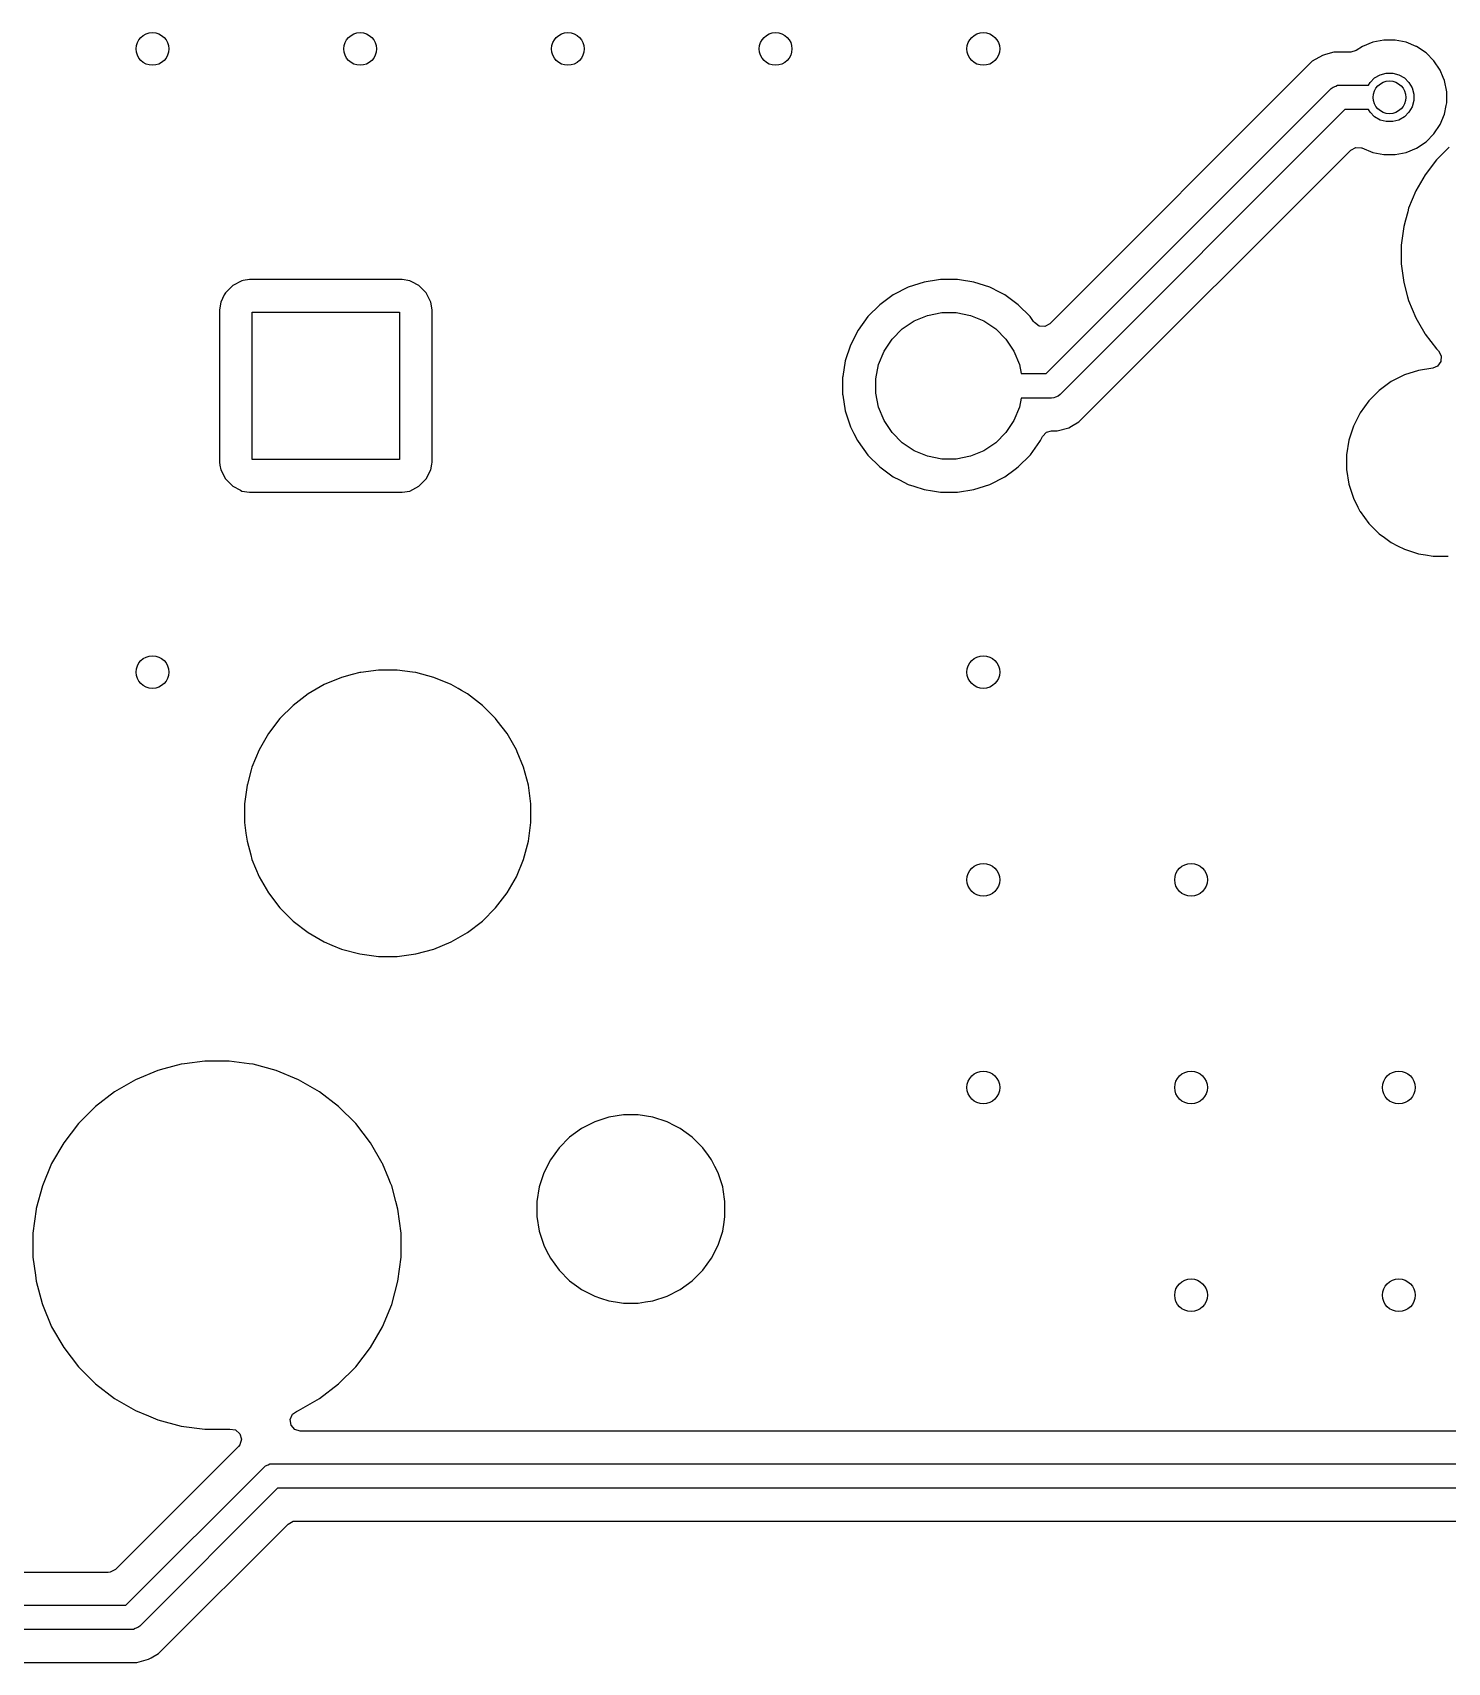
# Model space of a CAD drawing. Extents: x 2.6 to 14.2, y -9.4 to -3.8.
# Drawn here: x 12.126 to 12.807, y -7.107 to -6.323 of the extents above; entities that cross this region are included whole.
import ezdxf

# ---------------------------------------------------------------- set-up
doc = ezdxf.new("R2010")
doc.units = 0
doc.header["$MEASUREMENT"] = 0
doc.layers.add('BLACK', color=7, linetype='CONTINUOUS')

msp = doc.modelspace()

# ---------------------------------------------------------------- linework, layer by layer
at = {"layer": 'BLACK', "linetype": 'CONTINUOUS'}
for p, q in [((12.76279, -6.33134), (12.76016, -6.33216)), ((12.7657, -6.3294), (12.76279, -6.33134)), ((12.77072, -6.32732), (12.7657, -6.3294)), ((12.7657, -6.3294), (12.7657, -6.3294)), ((12.77604, -6.32626), (12.77072, -6.32732)), ((12.77072, -6.32732), (12.77072, -6.32732)), ((12.78148, -6.32626), (12.77604, -6.32626)), ((12.77604, -6.32626), (12.77604, -6.32626)), ((12.7868, -6.32732), (12.78148, -6.32626)), ((12.78148, -6.32626), (12.78148, -6.32626)), ((12.79155, -6.32929), (12.7868, -6.32732)), ((12.7868, -6.32732), (12.7868, -6.32732)), ((12.79182, -6.3294), (12.79155, -6.32929)), ((12.79155, -6.32929), (12.79155, -6.32929)), ((12.79634, -6.33242), (12.79182, -6.3294)), ((12.79182, -6.3294), (12.79182, -6.3294)), ((12.74158, -6.3365), (12.61523, -6.46284)), ((12.74652, -6.33364), (12.74158, -6.3365)), ((12.74158, -6.3365), (12.74158, -6.3365)), ((12.7479, -6.33327), (12.74652, -6.33364)), ((12.75203, -6.33217), (12.7479, -6.33327)), ((12.76007, -6.33217), (12.75203, -6.33217)), ((12.76016, -6.33216), (12.76007, -6.33217)), ((12.80018, -6.33626), (12.79634, -6.33242)), ((12.79634, -6.33242), (12.79634, -6.33242)), ((12.8032, -6.34077), (12.80018, -6.33626)), ((12.80018, -6.33626), (12.80018, -6.33626)), ((12.76865, -6.34793), (12.76939, -6.34665)), ((12.76939, -6.34665), (12.77157, -6.34447)), ((12.77157, -6.34447), (12.77424, -6.34293)), ((12.77424, -6.34293), (12.77722, -6.34213)), ((12.77722, -6.34213), (12.7803, -6.34213)), ((12.7803, -6.34213), (12.78328, -6.34293)), ((12.78328, -6.34293), (12.78595, -6.34447)), ((12.78595, -6.34447), (12.78813, -6.34665)), ((12.78813, -6.34665), (12.78967, -6.34932)), ((12.8032, -6.34078), (12.8032, -6.34077)), ((12.80462, -6.34421), (12.8032, -6.34078)), ((12.80528, -6.34579), (12.80462, -6.34421)), ((12.80634, -6.35112), (12.80528, -6.34579)), ((12.80528, -6.34579), (12.80528, -6.34579)), ((12.80528, -6.34579), (12.80528, -6.34579)), ((12.61353, -6.48684), (12.75071, -6.34966)), ((12.75071, -6.34966), (12.7516, -6.34893)), ((12.7516, -6.34893), (12.75285, -6.34841)), ((12.75285, -6.34841), (12.75373, -6.34805)), ((12.75373, -6.34805), (12.75489, -6.34793)), ((12.75489, -6.34793), (12.76865, -6.34793)), ((12.78967, -6.34932), (12.79047, -6.3523)), ((12.79047, -6.35538), (12.78967, -6.35836)), ((12.79047, -6.3523), (12.79047, -6.35538)), ((12.80634, -6.35655), (12.80634, -6.35112)), ((12.75733, -6.35974), (12.62015, -6.49692)), ((12.76865, -6.35974), (12.75733, -6.35974)), ((12.76939, -6.36103), (12.76865, -6.35974)), ((12.77157, -6.36321), (12.76939, -6.36103)), ((12.77424, -6.36475), (12.77157, -6.36321)), ((12.78595, -6.36321), (12.78328, -6.36475)), ((12.78813, -6.36103), (12.78595, -6.36321)), ((12.78967, -6.35836), (12.78813, -6.36103)), ((12.8032, -6.3669), (12.80528, -6.36188)), ((12.80528, -6.36188), (12.80609, -6.35783)), ((12.80609, -6.35783), (12.80634, -6.35655)), ((12.77722, -6.36555), (12.77424, -6.36475)), ((12.7803, -6.36555), (12.77722, -6.36555)), ((12.78328, -6.36475), (12.7803, -6.36555)), ((12.80018, -6.37142), (12.8032, -6.3669)), ((12.76014, -6.37924), (12.76255, -6.37792)), ((12.76255, -6.37792), (12.7653, -6.37811)), ((12.7653, -6.37811), (12.76547, -6.37819)), ((12.76547, -6.37819), (12.76547, -6.37819)), ((12.76547, -6.37819), (12.77072, -6.38036)), ((12.7868, -6.38036), (12.79182, -6.37828)), ((12.79182, -6.37828), (12.79634, -6.37526)), ((12.79634, -6.37526), (12.80018, -6.37142)), ((12.8075, -6.37785), (12.80144, -6.38391)), ((12.62928, -6.51009), (12.76014, -6.37924)), ((12.77072, -6.38036), (12.77072, -6.38036)), ((12.77072, -6.38036), (12.77072, -6.38036)), ((12.77072, -6.38036), (12.77072, -6.38036)), ((12.77072, -6.38036), (12.77604, -6.38142)), ((12.77604, -6.38142), (12.77604, -6.38142)), ((12.77604, -6.38142), (12.78148, -6.38142)), ((12.78148, -6.38142), (12.78506, -6.3807)), ((12.78506, -6.3807), (12.7868, -6.38036)), ((12.80144, -6.38391), (12.79594, -6.39108)), ((12.80144, -6.38391), (12.80144, -6.38391)), ((12.79594, -6.39108), (12.79142, -6.39891)), ((12.79142, -6.39891), (12.78797, -6.40725)), ((12.79142, -6.39891), (12.79142, -6.39891)), ((12.78751, -6.40897), (12.78642, -6.41301)), ((12.78797, -6.40725), (12.78751, -6.40897)), ((12.78563, -6.41598), (12.78445, -6.42494)), ((12.78642, -6.41301), (12.78563, -6.41598)), ((12.78563, -6.41598), (12.78563, -6.41598)), ((12.78445, -6.42494), (12.78445, -6.43397)), ((12.78445, -6.43397), (12.7852, -6.43968)), ((12.23002, -6.44155), (12.22684, -6.44205)), ((12.30337, -6.44155), (12.23002, -6.44155)), ((12.30706, -6.44213), (12.30337, -6.44155)), ((12.56171, -6.4417), (12.55471, -6.44281)), ((12.56267, -6.44155), (12.56171, -6.4417)), ((12.57073, -6.44155), (12.56267, -6.44155)), ((12.57171, -6.4417), (12.57073, -6.44155)), ((12.57869, -6.44281), (12.57171, -6.4417)), ((12.7852, -6.43968), (12.78563, -6.44293)), ((12.21783, -6.44896), (12.21608, -6.45238)), ((12.21835, -6.44793), (12.21783, -6.44896)), ((12.22188, -6.4444), (12.21835, -6.44793)), ((12.21835, -6.44793), (12.21835, -6.44793)), ((12.21835, -6.44793), (12.21835, -6.44793)), ((12.22633, -6.44213), (12.22188, -6.4444)), ((12.22188, -6.4444), (12.22188, -6.4444)), ((12.22188, -6.4444), (12.22188, -6.4444)), ((12.22684, -6.44205), (12.22633, -6.44213)), ((12.30803, -6.44262), (12.30706, -6.44213)), ((12.31151, -6.4444), (12.30803, -6.44262)), ((12.31505, -6.44793), (12.31151, -6.4444)), ((12.31151, -6.4444), (12.31151, -6.4444)), ((12.31151, -6.4444), (12.31151, -6.4444)), ((12.31731, -6.45238), (12.31505, -6.44793)), ((12.31505, -6.44793), (12.31505, -6.44793)), ((12.31505, -6.44793), (12.31505, -6.44793)), ((12.53986, -6.44896), (12.53334, -6.45369)), ((12.54704, -6.4453), (12.53986, -6.44896)), ((12.55471, -6.44281), (12.54704, -6.4453)), ((12.58635, -6.4453), (12.57869, -6.44281)), ((12.59129, -6.44781), (12.58635, -6.4453)), ((12.59353, -6.44896), (12.59129, -6.44781)), ((12.60005, -6.45369), (12.59353, -6.44896)), ((12.59353, -6.44896), (12.59353, -6.44896)), ((12.59353, -6.44896), (12.59353, -6.44896)), ((12.78563, -6.44293), (12.78747, -6.44982)), ((12.21608, -6.45238), (12.2155, -6.45607)), ((12.2155, -6.45607), (12.2155, -6.52942)), ((12.23126, -6.52818), (12.23126, -6.45731)), ((12.23126, -6.45731), (12.30213, -6.45731)), ((12.30213, -6.45731), (12.30213, -6.52818)), ((12.3179, -6.45607), (12.31731, -6.45238)), ((12.3179, -6.48872), (12.3179, -6.45607)), ((12.53334, -6.45369), (12.52764, -6.45939)), ((12.55641, -6.45884), (12.56322, -6.45749)), ((12.56322, -6.45749), (12.57017, -6.45749)), ((12.57017, -6.45749), (12.57698, -6.45884)), ((12.60575, -6.45939), (12.60005, -6.45369)), ((12.60005, -6.45369), (12.60005, -6.45369)), ((12.78747, -6.44982), (12.78797, -6.45165)), ((12.78797, -6.45165), (12.79142, -6.46)), ((12.52764, -6.45939), (12.52291, -6.46591)), ((12.53931, -6.47027), (12.54422, -6.46536)), ((12.54422, -6.46536), (12.54999, -6.4615)), ((12.54999, -6.4615), (12.55641, -6.45884)), ((12.57698, -6.45884), (12.5834, -6.4615)), ((12.5834, -6.4615), (12.58918, -6.46536)), ((12.58918, -6.46536), (12.59409, -6.47027)), ((12.60743, -6.46171), (12.60575, -6.45939)), ((12.60783, -6.46226), (12.60743, -6.46171)), ((12.60787, -6.46231), (12.60783, -6.46226)), ((12.61008, -6.46396), (12.60787, -6.46231)), ((12.61282, -6.46416), (12.61008, -6.46396)), ((12.61523, -6.46284), (12.61282, -6.46416)), ((12.79142, -6.46), (12.79142, -6.46)), ((12.79142, -6.46), (12.79276, -6.46231)), ((12.79276, -6.46231), (12.79577, -6.46752)), ((12.51925, -6.47309), (12.51676, -6.48076)), ((12.52291, -6.46591), (12.51925, -6.47309)), ((12.53545, -6.47605), (12.53931, -6.47027)), ((12.59409, -6.47027), (12.59795, -6.47605)), ((12.79577, -6.46752), (12.79594, -6.46782)), ((12.79594, -6.46782), (12.80144, -6.47499)), ((12.51676, -6.48076), (12.51557, -6.48823)), ((12.53279, -6.48246), (12.53545, -6.47605)), ((12.59795, -6.47605), (12.6006, -6.48246)), ((12.80144, -6.47499), (12.80144, -6.47499)), ((12.80144, -6.47499), (12.80235, -6.47591)), ((12.80348, -6.48106), (12.80183, -6.48327)), ((12.80235, -6.47591), (12.80367, -6.47832)), ((12.80367, -6.47832), (12.80348, -6.48106)), ((12.3179, -6.52942), (12.3179, -6.48872)), ((12.51557, -6.48823), (12.5155, -6.48872)), ((12.5155, -6.48872), (12.5155, -6.49678)), ((12.53143, -6.48928), (12.53279, -6.48246)), ((12.6006, -6.48246), (12.60148, -6.48684)), ((12.60148, -6.48684), (12.61353, -6.48684)), ((12.78598, -6.48748), (12.77963, -6.49071)), ((12.79276, -6.48527), (12.78598, -6.48748)), ((12.78598, -6.48748), (12.78598, -6.48748)), ((12.79967, -6.48418), (12.79276, -6.48527)), ((12.80183, -6.48327), (12.79967, -6.48418)), ((12.5155, -6.49678), (12.51557, -6.49725)), ((12.53143, -6.49622), (12.53143, -6.48928)), ((12.53279, -6.50303), (12.53143, -6.49622)), ((12.77386, -6.4949), (12.76882, -6.49994)), ((12.77963, -6.49071), (12.77386, -6.4949)), ((12.77386, -6.4949), (12.77386, -6.4949)), ((12.51557, -6.49725), (12.51676, -6.50474)), ((12.53545, -6.50945), (12.53279, -6.50303)), ((12.6006, -6.50303), (12.59795, -6.50945)), ((12.60148, -6.49865), (12.6006, -6.50303)), ((12.61598, -6.49865), (12.60148, -6.49865)), ((12.61713, -6.49854), (12.61598, -6.49865)), ((12.61801, -6.49817), (12.61713, -6.49854)), ((12.61926, -6.49766), (12.61801, -6.49817)), ((12.62015, -6.49692), (12.61926, -6.49766)), ((12.76882, -6.49995), (12.76463, -6.50571)), ((12.76882, -6.49994), (12.76882, -6.49995)), ((12.51676, -6.50474), (12.51925, -6.5124)), ((12.51925, -6.5124), (12.52088, -6.5156)), ((12.53931, -6.51523), (12.53545, -6.50945)), ((12.59795, -6.50945), (12.59409, -6.51523)), ((12.62434, -6.51294), (12.62575, -6.51213)), ((12.62575, -6.51213), (12.62928, -6.51009)), ((12.76139, -6.51207), (12.75919, -6.51885)), ((12.76463, -6.50571), (12.76139, -6.51207)), ((12.76139, -6.51207), (12.76139, -6.51207)), ((12.52088, -6.5156), (12.52264, -6.51907)), ((12.52264, -6.51907), (12.52291, -6.51958)), ((12.52291, -6.51958), (12.52764, -6.5261)), ((12.54422, -6.52014), (12.53931, -6.51523)), ((12.54999, -6.524), (12.54422, -6.52014)), ((12.58918, -6.52014), (12.5834, -6.524)), ((12.59409, -6.51523), (12.58918, -6.52014)), ((12.60591, -6.52589), (12.61049, -6.51958)), ((12.61049, -6.51958), (12.61075, -6.51907)), ((12.61075, -6.51907), (12.61176, -6.51709)), ((12.61176, -6.51709), (12.61365, -6.51509)), ((12.61365, -6.51509), (12.61611, -6.51442)), ((12.61611, -6.51442), (12.61883, -6.51442)), ((12.61883, -6.51442), (12.62434, -6.51294)), ((12.61883, -6.51442), (12.61883, -6.51442)), ((12.61883, -6.51442), (12.61883, -6.51442)), ((12.75919, -6.51885), (12.75807, -6.52589)), ((12.30213, -6.52818), (12.23126, -6.52818)), ((12.52764, -6.5261), (12.53334, -6.5318)), ((12.55641, -6.52666), (12.54999, -6.524)), ((12.56322, -6.52801), (12.55641, -6.52666)), ((12.57017, -6.52801), (12.56322, -6.52801)), ((12.57698, -6.52666), (12.57017, -6.52801)), ((12.5834, -6.524), (12.57698, -6.52666)), ((12.60005, -6.5318), (12.60575, -6.5261)), ((12.60575, -6.5261), (12.60591, -6.52589)), ((12.60575, -6.5261), (12.60575, -6.5261)), ((12.60575, -6.5261), (12.60575, -6.5261)), ((12.75807, -6.52589), (12.75807, -6.53302)), ((12.2155, -6.52942), (12.21573, -6.53087)), ((12.21573, -6.53087), (12.21608, -6.53311)), ((12.21608, -6.53311), (12.21835, -6.53756)), ((12.31505, -6.53756), (12.31731, -6.53311)), ((12.31731, -6.53311), (12.31773, -6.53047)), ((12.31731, -6.53311), (12.31731, -6.53311)), ((12.31731, -6.53311), (12.31731, -6.53311)), ((12.31773, -6.53047), (12.3179, -6.52942)), ((12.53334, -6.5318), (12.53924, -6.53609)), ((12.59353, -6.53654), (12.59862, -6.53284)), ((12.59862, -6.53284), (12.60005, -6.5318)), ((12.60005, -6.5318), (12.60005, -6.5318)), ((12.60005, -6.5318), (12.60005, -6.5318)), ((12.75807, -6.53302), (12.75919, -6.54006)), ((12.21835, -6.53756), (12.21835, -6.53756)), ((12.21835, -6.53756), (12.21835, -6.53756)), ((12.21835, -6.53756), (12.22188, -6.5411)), ((12.22188, -6.5411), (12.22188, -6.5411)), ((12.22188, -6.5411), (12.22188, -6.5411)), ((12.22188, -6.5411), (12.22563, -6.54301)), ((12.22563, -6.54301), (12.22633, -6.54336)), ((12.22633, -6.54336), (12.23002, -6.54395)), ((12.30337, -6.54395), (12.30706, -6.54336)), ((12.30706, -6.54336), (12.31151, -6.5411)), ((12.31151, -6.5411), (12.31505, -6.53756)), ((12.53924, -6.53609), (12.53986, -6.53654)), ((12.53986, -6.53654), (12.54284, -6.53805)), ((12.54284, -6.53805), (12.54704, -6.5402)), ((12.54704, -6.5402), (12.54704, -6.5402)), ((12.54704, -6.5402), (12.54704, -6.5402)), ((12.54704, -6.5402), (12.54981, -6.5411)), ((12.54981, -6.5411), (12.55471, -6.54269)), ((12.55471, -6.54269), (12.55869, -6.54332)), ((12.55869, -6.54332), (12.56267, -6.54395)), ((12.57073, -6.54395), (12.57869, -6.54269)), ((12.57869, -6.54269), (12.58635, -6.5402)), ((12.58635, -6.5402), (12.59353, -6.53654)), ((12.75919, -6.54006), (12.76139, -6.54684)), ((12.23002, -6.54395), (12.23002, -6.54395)), ((12.23002, -6.54395), (12.30337, -6.54395)), ((12.56267, -6.54395), (12.56267, -6.54395)), ((12.56267, -6.54395), (12.57073, -6.54395)), ((12.57073, -6.54395), (12.57073, -6.54395)), ((12.76139, -6.54684), (12.76139, -6.54684)), ((12.76139, -6.54684), (12.76359, -6.55116)), ((12.76359, -6.55116), (12.76454, -6.55302)), ((12.76454, -6.55302), (12.76463, -6.55319)), ((12.76463, -6.55319), (12.76882, -6.55896)), ((12.76882, -6.55896), (12.76882, -6.55896)), ((12.76882, -6.55896), (12.77386, -6.564)), ((12.77386, -6.564), (12.77386, -6.564)), ((12.77386, -6.564), (12.77632, -6.56579)), ((12.77632, -6.56579), (12.77963, -6.56819)), ((12.77963, -6.56819), (12.78258, -6.5697)), ((12.78258, -6.5697), (12.78598, -6.57143)), ((12.78598, -6.57143), (12.78598, -6.57143)), ((12.78598, -6.57143), (12.78885, -6.57236)), ((12.78885, -6.57236), (12.79276, -6.57363)), ((12.79276, -6.57363), (12.79602, -6.57415)), ((12.79602, -6.57415), (12.7998, -6.57475)), ((12.7998, -6.57475), (12.7998, -6.57475)), ((12.7998, -6.57475), (12.80693, -6.57475)), ((12.292, -6.62958), (12.28347, -6.6307)), ((12.30103, -6.62958), (12.292, -6.62958)), ((12.292, -6.62958), (12.292, -6.62958)), ((12.30849, -6.63056), (12.30103, -6.62958)), ((12.30103, -6.62958), (12.30103, -6.62958)), ((12.26597, -6.63655), (12.25814, -6.64107)), ((12.27431, -6.63309), (12.26597, -6.63655)), ((12.26597, -6.63655), (12.26597, -6.63655)), ((12.27935, -6.63174), (12.27431, -6.63309)), ((12.28304, -6.63076), (12.27935, -6.63174)), ((12.28347, -6.6307), (12.28304, -6.63076)), ((12.30999, -6.63076), (12.30849, -6.63056)), ((12.31872, -6.63309), (12.30999, -6.63076)), ((12.32706, -6.63655), (12.31872, -6.63309)), ((12.33045, -6.63851), (12.32706, -6.63655)), ((12.32706, -6.63655), (12.32706, -6.63655)), ((12.25814, -6.64107), (12.25098, -6.64657)), ((12.33199, -6.6394), (12.33045, -6.63851)), ((12.33489, -6.64107), (12.33199, -6.6394)), ((12.34205, -6.64657), (12.33489, -6.64107)), ((12.24459, -6.65296), (12.23909, -6.66012)), ((12.25098, -6.64657), (12.24459, -6.65296)), ((12.34844, -6.65296), (12.34205, -6.64657)), ((12.34205, -6.64657), (12.34205, -6.64657)), ((12.34923, -6.65398), (12.34844, -6.65296)), ((12.34844, -6.65296), (12.34844, -6.65296)), ((12.34844, -6.65296), (12.34844, -6.65296)), ((12.23909, -6.66012), (12.23457, -6.66795)), ((12.35394, -6.66012), (12.34923, -6.65398)), ((12.35846, -6.66795), (12.35394, -6.66012)), ((12.35394, -6.66012), (12.35394, -6.66012)), ((12.35394, -6.66012), (12.35394, -6.66012)), ((12.23457, -6.66795), (12.23112, -6.67629)), ((12.23457, -6.66795), (12.23457, -6.66795)), ((12.35885, -6.66889), (12.35846, -6.66795)), ((12.35846, -6.66795), (12.35846, -6.66795)), ((12.35846, -6.66795), (12.35846, -6.66795)), ((12.36191, -6.67629), (12.35885, -6.66889)), ((12.23112, -6.67629), (12.23078, -6.67755)), ((12.36425, -6.68502), (12.36191, -6.67629)), ((12.22878, -6.68502), (12.2276, -6.69398)), ((12.22894, -6.68442), (12.22878, -6.68502)), ((12.22878, -6.68502), (12.22878, -6.68502)), ((12.23078, -6.67755), (12.22894, -6.68442)), ((12.36543, -6.69398), (12.36425, -6.68502)), ((12.2276, -6.69398), (12.2276, -6.70301)), ((12.36543, -6.70301), (12.36543, -6.69398)), ((12.2276, -6.70301), (12.22826, -6.70804)), ((12.22826, -6.70804), (12.22878, -6.71197)), ((12.36425, -6.71197), (12.36543, -6.70301)), ((12.22878, -6.71197), (12.23052, -6.71847)), ((12.36191, -6.72069), (12.36425, -6.71197)), ((12.23052, -6.71847), (12.23112, -6.72069)), ((12.23112, -6.72069), (12.23457, -6.72904)), ((12.35846, -6.72904), (12.36191, -6.72069)), ((12.23457, -6.72904), (12.23457, -6.72904)), ((12.23457, -6.72904), (12.23909, -6.73687)), ((12.35394, -6.73686), (12.35846, -6.72904)), ((12.23909, -6.73687), (12.24459, -6.74403)), ((12.34844, -6.74403), (12.35394, -6.73686)), ((12.24459, -6.74403), (12.24459, -6.74403)), ((12.24459, -6.74403), (12.25098, -6.75042)), ((12.34205, -6.75042), (12.34844, -6.74403)), ((12.34844, -6.74403), (12.34844, -6.74403)), ((12.34844, -6.74403), (12.34844, -6.74403)), ((12.25098, -6.75042), (12.25098, -6.75042)), ((12.25098, -6.75042), (12.25814, -6.75592)), ((12.33489, -6.75592), (12.34205, -6.75042)), ((12.34205, -6.75042), (12.34205, -6.75042)), ((12.34205, -6.75042), (12.34205, -6.75042)), ((12.25814, -6.75592), (12.25814, -6.75592)), ((12.25814, -6.75592), (12.25814, -6.75592)), ((12.25814, -6.75592), (12.26597, -6.76044)), ((12.26597, -6.76044), (12.26597, -6.76044)), ((12.26597, -6.76044), (12.26597, -6.76044)), ((12.26597, -6.76044), (12.26957, -6.76193)), ((12.26957, -6.76193), (12.27431, -6.76389)), ((12.31872, -6.76389), (12.32706, -6.76044)), ((12.32706, -6.76044), (12.33489, -6.75592)), ((12.27431, -6.76389), (12.28304, -6.76623)), ((12.28304, -6.76623), (12.292, -6.76741)), ((12.292, -6.76741), (12.292, -6.76741)), ((12.292, -6.76741), (12.30103, -6.76741)), ((12.30103, -6.76741), (12.30999, -6.76623)), ((12.30103, -6.76741), (12.30103, -6.76741)), ((12.30999, -6.76623), (12.31872, -6.76389)), ((12.20852, -6.81785), (12.19859, -6.81915)), ((12.22013, -6.81785), (12.20852, -6.81785)), ((12.20852, -6.81785), (12.20852, -6.81785)), ((12.22972, -6.81911), (12.22013, -6.81785)), ((12.22013, -6.81785), (12.22013, -6.81785)), ((12.18578, -6.82237), (12.17506, -6.82681)), ((12.18579, -6.82237), (12.18578, -6.82237)), ((12.18867, -6.82159), (12.18579, -6.82237)), ((12.197, -6.81936), (12.18867, -6.82159)), ((12.19859, -6.81915), (12.197, -6.81936)), ((12.23165, -6.81936), (12.22972, -6.81911)), ((12.24287, -6.82237), (12.23165, -6.81936)), ((12.2536, -6.82681), (12.24287, -6.82237)), ((12.24287, -6.82237), (12.24287, -6.82237)), ((12.24287, -6.82237), (12.24287, -6.82237)), ((12.165, -6.83262), (12.15578, -6.83969)), ((12.17505, -6.82681), (12.165, -6.83262)), ((12.17506, -6.82681), (12.17505, -6.82681)), ((12.26366, -6.83262), (12.2536, -6.82681)), ((12.2536, -6.82681), (12.2536, -6.82681)), ((12.27287, -6.83969), (12.26366, -6.83262)), ((12.15578, -6.83969), (12.14757, -6.8479)), ((12.15578, -6.83969), (12.15578, -6.83969)), ((12.28108, -6.8479), (12.27287, -6.83969)), ((12.27287, -6.83969), (12.27287, -6.83969)), ((12.14757, -6.8479), (12.1405, -6.85712)), ((12.14757, -6.8479), (12.14757, -6.8479)), ((12.28816, -6.85712), (12.28108, -6.8479)), ((12.28108, -6.8479), (12.28108, -6.8479)), ((12.39618, -6.84704), (12.38983, -6.85028)), ((12.40296, -6.84484), (12.39618, -6.84704)), ((12.39618, -6.84704), (12.39618, -6.84704)), ((12.41, -6.84372), (12.40296, -6.84484)), ((12.41713, -6.84372), (12.41, -6.84372)), ((12.41, -6.84372), (12.41, -6.84372)), ((12.42417, -6.84484), (12.41713, -6.84372)), ((12.41713, -6.84372), (12.41713, -6.84372)), ((12.43095, -6.84704), (12.42417, -6.84484)), ((12.43479, -6.849), (12.43095, -6.84704)), ((12.43095, -6.84704), (12.43095, -6.84704)), ((12.43731, -6.85028), (12.43479, -6.849)), ((12.1405, -6.85712), (12.13469, -6.86718)), ((12.2938, -6.8669), (12.28816, -6.85712)), ((12.38406, -6.85447), (12.37902, -6.85951)), ((12.38983, -6.85028), (12.38406, -6.85447)), ((12.38406, -6.85447), (12.38406, -6.85447)), ((12.44307, -6.85447), (12.43731, -6.85028)), ((12.43731, -6.85028), (12.43731, -6.85028)), ((12.43731, -6.85028), (12.43731, -6.85028)), ((12.44812, -6.85951), (12.44307, -6.85447)), ((12.44307, -6.85447), (12.44307, -6.85447)), ((12.37483, -6.86528), (12.37159, -6.87163)), ((12.37902, -6.85951), (12.37483, -6.86528)), ((12.37902, -6.85951), (12.37902, -6.85951)), ((12.4509, -6.86335), (12.44812, -6.85951)), ((12.44812, -6.85951), (12.44812, -6.85951)), ((12.45231, -6.86528), (12.4509, -6.86335)), ((12.45402, -6.86864), (12.45231, -6.86528)), ((12.13469, -6.86718), (12.13025, -6.87791)), ((12.13469, -6.86718), (12.13469, -6.86718)), ((12.29396, -6.86718), (12.2938, -6.8669)), ((12.29698, -6.87446), (12.29396, -6.86718)), ((12.37159, -6.87163), (12.36939, -6.87841)), ((12.37159, -6.87163), (12.37159, -6.87163)), ((12.45554, -6.87163), (12.45402, -6.86864)), ((12.45646, -6.87446), (12.45554, -6.87163)), ((12.45554, -6.87163), (12.45554, -6.87163)), ((12.13025, -6.87791), (12.12732, -6.88882)), ((12.13025, -6.87791), (12.13025, -6.87791)), ((12.29784, -6.87654), (12.29698, -6.87446)), ((12.29841, -6.87791), (12.29784, -6.87654)), ((12.30043, -6.88545), (12.29841, -6.87791)), ((12.36939, -6.87841), (12.36827, -6.88545)), ((12.45775, -6.87841), (12.45646, -6.87446)), ((12.45795, -6.8797), (12.45775, -6.87841)), ((12.45886, -6.88545), (12.45795, -6.8797)), ((12.12724, -6.88913), (12.12572, -6.90064)), ((12.12732, -6.88882), (12.12724, -6.88913)), ((12.12724, -6.88913), (12.12724, -6.88913)), ((12.30141, -6.88913), (12.30043, -6.88545)), ((12.30293, -6.90064), (12.30141, -6.88913)), ((12.36827, -6.88545), (12.36827, -6.89258)), ((12.45886, -6.89258), (12.45886, -6.88545)), ((12.36827, -6.89258), (12.36939, -6.89962)), ((12.45775, -6.89962), (12.45843, -6.8953)), ((12.45843, -6.8953), (12.45886, -6.89258)), ((12.12572, -6.90064), (12.12572, -6.91226)), ((12.30293, -6.91226), (12.30293, -6.90064)), ((12.36939, -6.89962), (12.37159, -6.9064)), ((12.45554, -6.90641), (12.45775, -6.89962)), ((12.12572, -6.91226), (12.12687, -6.92094)), ((12.30141, -6.92377), (12.30293, -6.91226)), ((12.37159, -6.9064), (12.37159, -6.90641)), ((12.37159, -6.90641), (12.37301, -6.90919)), ((12.37301, -6.90919), (12.3748, -6.91271)), ((12.45231, -6.91276), (12.45554, -6.90641)), ((12.3748, -6.91271), (12.37483, -6.91276)), ((12.37483, -6.91276), (12.37902, -6.91853)), ((12.37902, -6.91853), (12.37902, -6.91853)), ((12.37902, -6.91853), (12.38406, -6.92357)), ((12.44307, -6.92357), (12.44812, -6.91853)), ((12.44812, -6.91853), (12.45231, -6.91276)), ((12.12687, -6.92094), (12.12724, -6.92377)), ((12.12724, -6.92377), (12.13014, -6.9346)), ((12.29841, -6.93499), (12.30141, -6.92377)), ((12.38406, -6.92357), (12.38406, -6.92357)), ((12.38406, -6.92357), (12.3885, -6.92679)), ((12.3885, -6.92679), (12.38983, -6.92776)), ((12.38983, -6.92776), (12.39366, -6.92971)), ((12.43095, -6.93099), (12.43731, -6.92776)), ((12.43731, -6.92776), (12.44307, -6.92357)), ((12.13014, -6.9346), (12.13025, -6.93499)), ((12.13025, -6.93499), (12.13025, -6.93499)), ((12.13025, -6.93499), (12.13469, -6.94572)), ((12.29396, -6.94572), (12.29841, -6.93499)), ((12.39366, -6.92971), (12.39618, -6.93099)), ((12.39618, -6.93099), (12.39618, -6.93099)), ((12.39618, -6.93099), (12.39896, -6.9319)), ((12.39896, -6.9319), (12.40296, -6.9332)), ((12.40296, -6.9332), (12.40622, -6.93371)), ((12.40622, -6.93371), (12.41, -6.93431)), ((12.41, -6.93431), (12.41, -6.93431)), ((12.41, -6.93431), (12.41713, -6.93431)), ((12.41713, -6.93431), (12.4206, -6.93376)), ((12.4206, -6.93376), (12.42417, -6.9332)), ((12.42417, -6.9332), (12.43095, -6.93099)), ((12.13469, -6.94572), (12.13469, -6.94572)), ((12.13469, -6.94572), (12.1405, -6.95578)), ((12.28816, -6.95578), (12.29396, -6.94572)), ((12.1405, -6.95578), (12.14757, -6.96499)), ((12.28108, -6.96499), (12.28816, -6.95578)), ((12.14757, -6.96499), (12.14757, -6.96499)), ((12.14757, -6.96499), (12.15578, -6.97321)), ((12.27287, -6.97321), (12.28108, -6.96499)), ((12.15578, -6.97321), (12.15578, -6.97321)), ((12.15578, -6.97321), (12.165, -6.98028)), ((12.26366, -6.98028), (12.27287, -6.97321)), ((12.165, -6.98028), (12.17505, -6.98608)), ((12.2536, -6.98608), (12.26366, -6.98028)), ((12.17505, -6.98608), (12.17505, -6.98608)), ((12.17505, -6.98608), (12.17505, -6.98608)), ((12.17505, -6.98608), (12.18132, -6.98868)), ((12.18132, -6.98868), (12.18471, -6.99008)), ((12.18471, -6.99008), (12.18579, -6.99053)), ((12.18579, -6.99053), (12.197, -6.99354)), ((12.24958, -6.99034), (12.25072, -6.98783)), ((12.24997, -6.99306), (12.24958, -6.99034)), ((12.25072, -6.98783), (12.25254, -6.98652)), ((12.25254, -6.98652), (12.2536, -6.98608)), ((12.2536, -6.98608), (12.2536, -6.98608)), ((12.2536, -6.98608), (12.2536, -6.98608)), ((12.197, -6.99354), (12.20852, -6.99505)), ((12.20852, -6.99505), (12.20852, -6.99505)), ((12.20852, -6.99505), (12.22013, -6.99505)), ((12.22013, -6.99505), (12.22052, -6.995)), ((12.22013, -6.99505), (12.22013, -6.99505)), ((12.22052, -6.995), (12.22324, -6.99542)), ((12.22324, -6.99542), (12.22529, -6.99725)), ((12.22529, -6.99725), (12.22604, -6.9999)), ((12.25177, -6.99514), (12.24997, -6.99306)), ((12.25441, -6.99591), (12.25177, -6.99514)), ((12.89642, -6.99591), (12.25441, -6.99591)), ((12.22461, -7.00329), (12.16537, -7.06253)), ((12.22523, -7.00253), (12.22461, -7.00329)), ((12.22604, -6.9999), (12.22523, -7.00253)), ((12.17047, -7.07973), (12.23679, -7.01341)), ((12.23679, -7.01341), (12.23768, -7.01268)), ((12.23768, -7.01268), (12.23893, -7.01216)), ((12.23893, -7.01216), (12.23981, -7.01179)), ((12.23981, -7.01179), (12.24096, -7.01168)), ((12.24096, -7.01168), (13.10431, -7.01168)), ((12.24341, -7.02349), (12.17709, -7.08981)), ((13.10675, -7.02349), (12.24341, -7.02349)), ((12.18622, -7.10298), (12.24851, -7.04069)), ((12.24851, -7.04069), (12.25093, -7.03937)), ((12.25093, -7.03937), (12.25196, -7.03926)), ((12.25196, -7.03926), (13.09031, -7.03926)), ((12.16191, -7.06396), (11.87617, -7.06396)), ((12.16295, -7.06385), (12.16191, -7.06396)), ((12.16537, -7.06253), (12.16295, -7.06385)), ((10.40986, -7.07973), (12.17047, -7.07973)), ((12.17291, -7.09154), (10.40742, -7.09154)), ((12.17407, -7.09143), (12.17291, -7.09154)), ((12.17495, -7.09106), (12.17407, -7.09143)), ((12.17619, -7.09055), (12.17495, -7.09106)), ((12.17709, -7.08981), (12.17619, -7.09055)), ((10.40456, -7.10731), (12.17577, -7.10731)), ((12.17577, -7.10731), (12.18128, -7.10583)), ((12.17577, -7.10731), (12.17577, -7.10731)), ((12.17577, -7.10731), (12.17577, -7.10731)), ((12.18128, -7.10583), (12.1826, -7.10507)), ((12.1826, -7.10507), (12.18622, -7.10298))]:
    msp.add_line(p, q, dxfattribs=at)
at = {"layer": 'BLACK'}
for centre in [(12.18323, -6.33054), (12.28323, -6.33054), (12.38323, -6.33054), (12.48323, -6.33054), (12.58323, -6.33054), (12.77876, -6.35384), (12.18323, -6.63054), (12.58323, -6.63054), (12.58323, -6.73054), (12.68323, -6.73054), (12.58323, -6.83054), (12.68323, -6.83054), (12.78323, -6.83054), (12.68323, -6.93054), (12.78323, -6.93054)]:
    msp.add_circle(centre, 0.00787, dxfattribs=at)

doc.saveas('drawing.dxf')
